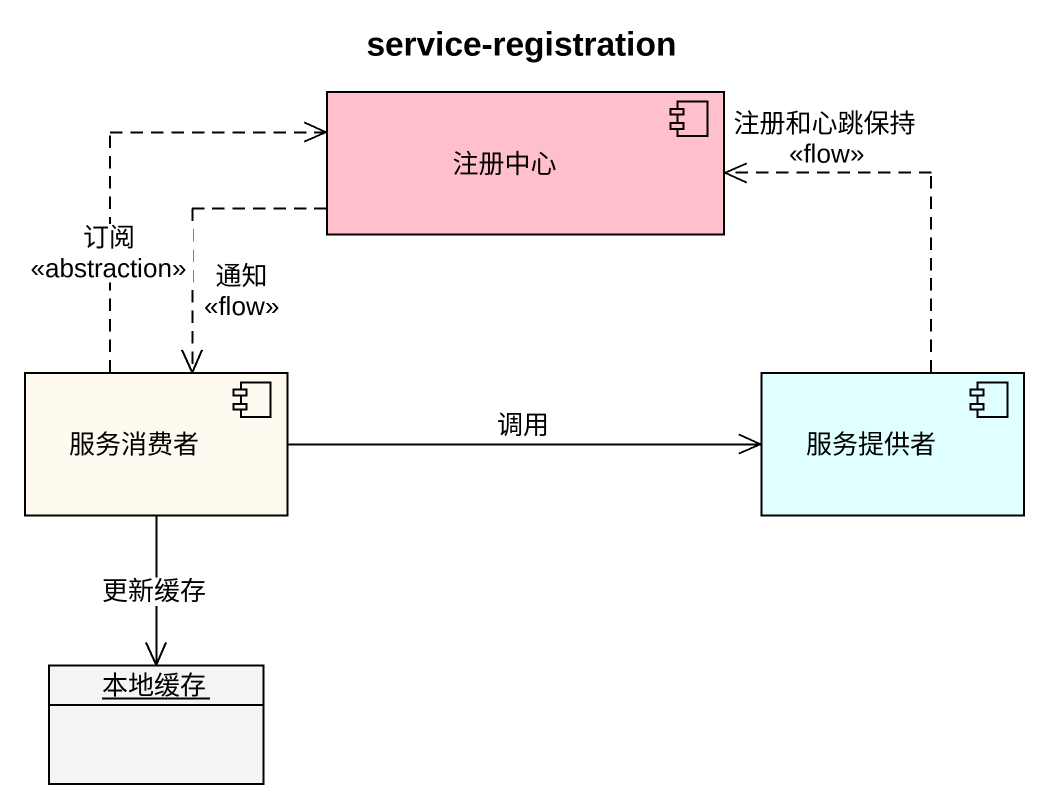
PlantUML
@startuml
title service-registration
allowmixing
hide circle
hide empty members
component 注册中心 #FFC0CB
component 服务消费者 #FFFAF0
component 服务提供者 #E0FFFF
object 本地缓存 #F5F5F5
注册中心 ..> 服务消费者 : 通知\n<<flow>>
服务消费者 .up.> 注册中心 : 订阅\n<<abstraction>>
服务消费者 -right-> 服务提供者 : 调用
服务消费者 --> 本地缓存 : 更新缓存
服务提供者 .up.> 注册中心 : 注册和心跳保持\n<<flow>>
@enduml
